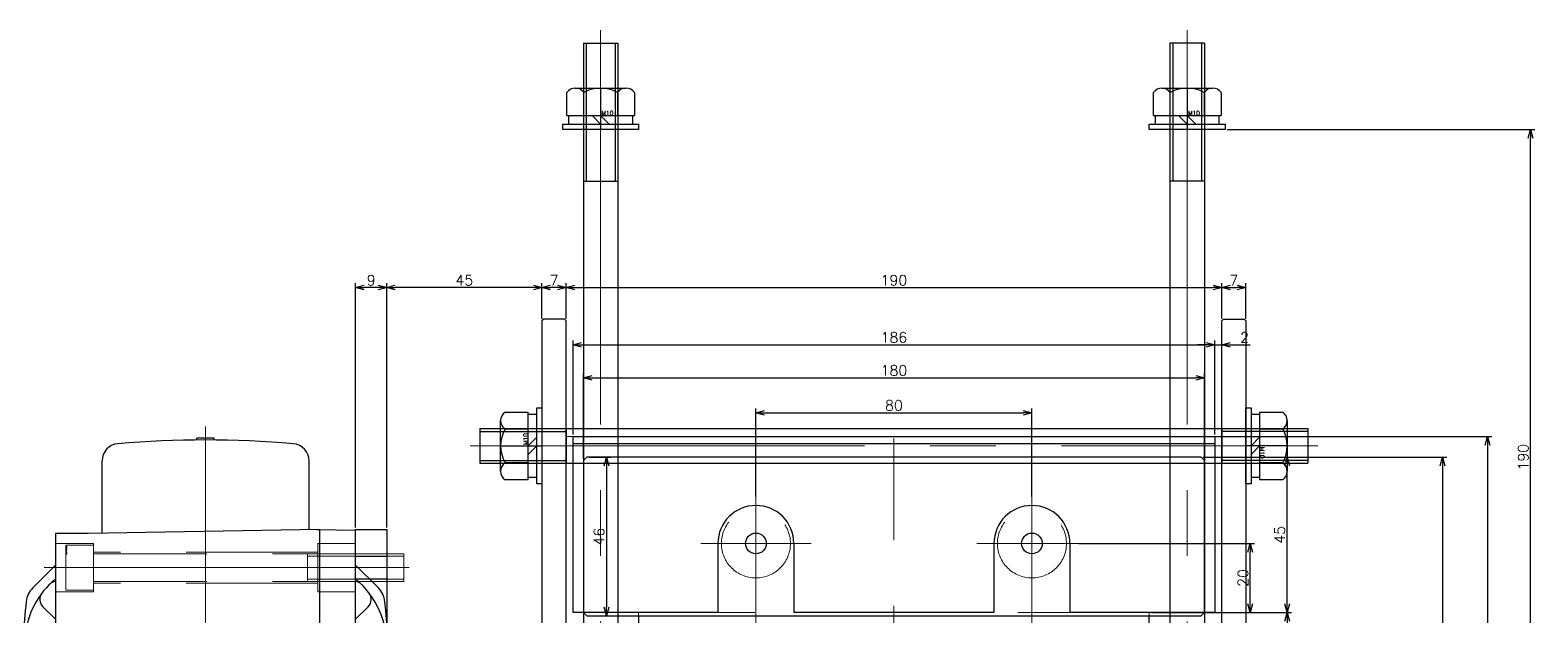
# Model space of a CAD drawing. Header units: millimetres. Extents: x -16130 to 36813, y -8099 to 27484.
# Drawn here: x 23289.6 to 23725.7, y 17036.5 to 17206.3 of the extents above; entities that cross this region are included whole.
import ezdxf

# ---------------------------------------------------------------- set-up
doc = ezdxf.new("R2010")
doc.units = ezdxf.units.MM
doc.header["$LTSCALE"] = 6
doc.header["$PDMODE"] = 99
doc.header["$PDSIZE"] = 1
doc.linetypes.add('CENTER2', pattern=[28.575, 19.05, -3.175, 3.175, -3.175])
doc.linetypes.add('HIDDEN', pattern=[9.525, 6.35, -3.175])
for name, color, linetype, lineweight in [('01_NORMAL', 7, 'Continuous', 25), ('04_HIDDEN', 2, 'HIDDEN', 13), ('05_CENTER', 4, 'CENTER2', 13), ('08_DIM', 3, 'Continuous', 13)]:
    doc.layers.add(name, color=color, linetype=linetype, lineweight=lineweight)
doc.layers.add('10_DRAFT', color=8, linetype='Continuous', lineweight=0, plot=False)
doc.styles.add('KSS_TXT', font='txt.shx', dxfattribs={"bigfont": 'extfont2.shx'})
doc.styles.add('KSS_TXT_L', font='txt.shx', dxfattribs={"height": 3, "bigfont": 'extfont2.shx'})
doc.dimstyles.new('KSS_DIM', dxfattribs={"dimtxt": 3, "dimasz": 2.5, "dimexe": 1.25, "dimexo": 0.625, "dimtad": 1, "dimdsep": 46, "dimtxsty": 'KSS_TXT', "dimblk": 'OPEN30', "dimcen": 0, "dimazin": 2, "dimtfac": 0.75, "dimtmove": 0, "dimatfit": 3, "dimldrblk": 'OPEN30', "dimfxl": 1, "dimtolj": 1, "dimarcsym": 0})

# ---------------------------------------------------------------- blocks, each defined once
blk = doc.blocks.new('A$C3AF81C96_1_1_1')
for p, q in [((-4, 49), (-4, 10)), ((144, 10), (144, 49)), ((-4, -10), (-4, -49)), ((144, -49), (144, -10))]:
    blk.add_line(p, q)
at = {"color": 0}
for p, q in [((-154, 10.5), (-152, 12.5)), ((-154, -10.5), (-154, 10.5)), ((-152, 12.5), (-27, 12.5)), ((-152, 12.5), (-152, -12.5)), ((27.5, 12.5), (27, 12)), ((27, 10), (27, 12)), ((27, 12), (33, 12)), ((27.5, 12.5), (32.5, 12.5)), ((33, 12), (32.5, 12.5)), ((33, 12), (33, 10)), ((107.5, 12.5), (107, 12)), ((107, 10), (107, 12)), ((107, 12), (113, 12)), ((107.5, 12.5), (112.5, 12.5)), ((113, 12), (112.5, 12.5)), ((113, 12), (113, 10)), ((207, 12.5), (207, -12.5)), ((-4, 5), (-4, -5)), ((144, 5), (144, -5)), ((-152, -12.5), (-154, -10.5)), ((-27, -12.5), (-152, -12.5)), ((27, -10), (27, -12)), ((27, -12), (33, -12)), ((27.5, -12.5), (27, -12)), ((27.5, -12.5), (32.5, -12.5)), ((33, -12), (32.5, -12.5)), ((33, -12), (33, -10)), ((107, -10), (107, -12)), ((107, -12), (113, -12)), ((107.5, -12.5), (107, -12)), ((107.5, -12.5), (112.5, -12.5)), ((113, -12), (112.5, -12.5)), ((113, -12), (113, -10))]:
    blk.add_line(p, q, dxfattribs=at)
for points in [[(159, 95), (-19, 95), (-20, 94), (-20, 50), (-19, 49), (159, 49), (160, 50), (160, 94)], [(-20, 10), (160, 10), (160, 5), (-20, 5)], [(-20, -10), (160, -10), (160, -5), (-20, -5)], [(159, -95), (-19, -95), (-20, -94), (-20, -50), (-19, -49), (159, -49), (160, -50), (160, -94)]]:
    blk.add_lwpolyline(points, close=True, dxfattribs=at)
at = {"color": 3}
for points in [[(-4, 45), (-2.5, 45), (-4, 46.5), (-4, 46.5)], [(-4, 45), (-2.5, 45), (-4, 43.5), (-4, 43.5)], [(144, 45), (142.5, 45), (144, 46.5), (144, 46.5)], [(144, 45), (142.5, 45), (144, 43.5), (144, 43.5)], [(-4, 14), (-5.5, 14), (-4, 15.5), (-4, 15.5)], [(144, 14), (145.5, 14), (144, 15.5), (144, 15.5)], [(-4, -14), (-5.5, -14), (-4, -15.5), (-4, -15.5)], [(144, -14), (145.5, -14), (144, -15.5), (144, -15.5)], [(-4, -45), (-2.5, -45), (-4, -43.5), (-4, -43.5)], [(144, -45), (142.5, -45), (144, -43.5), (144, -43.5)], [(-4, -45), (-2.5, -45), (-4, -46.5), (-4, -46.5)], [(144, -45), (142.5, -45), (144, -46.5), (144, -46.5)]]:
    blk.add_lwpolyline(points, close=True, dxfattribs=at)
at = {"color": 0}
for points in [[(-4, 14), (-26.7, 14), (-27, 13.7), (-27, -13.7), (-26.7, -14), (-4, -14)], [(144, 14), (166.7, 14), (167, 13.7), (167, -13.7), (166.7, -14), (144, -14)], [(167, 12.5), (207, 12.5), (209, 10.5), (209, -10.5), (207, -12.5), (167, -12.5)]]:
    blk.add_lwpolyline(points, dxfattribs=at)
for centre in [(30, 70), (110, 70), (30, -70), (110, -70)]:
    blk.add_circle(centre, 3, dxfattribs=at)
at = {"layer": '04_HIDDEN'}
for p, q in [((144, 50), (-4, 50)), ((-4, 50), (-4, 49)), ((144, 50), (144, 49)), ((-4, 45), (1, 45)), ((1, 45), (1, -45)), ((139, 45), (139, -45)), ((144, 45), (139, 45)), ((139, 42.7), (1, 42.7)), ((-4, 14), (1, 14)), ((144, 14), (139, 14)), ((-83, 8.5), (-83, 12.5)), ((-4, 10), (-4, 5)), ((27, 10), (27, -10)), ((33, 10), (33, -10)), ((107, 10), (107, -10)), ((113, 10), (113, -10)), ((144, 10), (144, 5)), ((-154, 8.5), (-83, 8.5)), ((-154, 5), (-134, 5)), ((-134, -5), (-134, 5)), ((-154, 4), (-129, 4)), ((-129, -4), (-129, 4)), ((-129, 4), (-126.69, 0)), ((-126.69, 0), (-129, -4)), ((-154, -4), (-129, -4)), ((-154, -5), (-134, -5)), ((-4, -10), (-4, -5)), ((144, -10), (144, -5)), ((-4, -14), (1, -14)), ((144, -14), (139, -14)), ((139, -42.7), (1, -42.7)), ((-4, -45), (1, -45)), ((144, -45), (139, -45)), ((-4, -50), (-4, -49)), ((144, -50), (-4, -50)), ((144, -50), (144, -49))]:
    blk.add_line(p, q, dxfattribs=at)
for points in [[(1, 15), (139, 15)], [(139, -15), (1, -15)]]:
    blk.add_lwpolyline(points, dxfattribs=at)
for points in [[(20, 5), (40, 5), (40, -5), (20, -5)], [(120, 5), (100, 5), (100, -5), (120, -5)]]:
    blk.add_lwpolyline(points, close=True, dxfattribs=at)
for centre in [(30, 70), (110, 70), (30, -70), (110, -70)]:
    blk.add_circle(centre, 10, dxfattribs=at)
at = {"layer": '05_CENTER'}
for p, q in [((70, -100.5), (70, 100.5)), ((30, 57), (30, 83)), ((110, 57), (110, 83)), ((17, 70), (43, 70)), ((123, 70), (97, 70)), ((30, -14.51), (30, 14.51)), ((110, -14.51), (110, 14.51)), ((-156.79, 0), (212.93, 0)), ((30, -57), (30, -83)), ((110, -57), (110, -83)), ((17, -70), (43, -70)), ((123, -70), (97, -70))]:
    blk.add_line(p, q, dxfattribs=at)
at = {"layer": '08_DIM'}
for points in [[(27, 10), (25.5, 10), (25.5, 10), (27, 11.5)], [(33, 10), (34.5, 10), (34.5, 10), (33, 11.5)], [(107, 10), (105.5, 10), (105.5, 10), (107, 11.5)], [(113, 10), (114.5, 10), (114.5, 10), (113, 11.5)], [(27, -10), (25.5, -10), (25.5, -10), (27, -11.5)], [(33, -10), (34.5, -10), (34.5, -10), (33, -11.5)], [(107, -10), (105.5, -10), (105.5, -10), (107, -11.5)], [(113, -10), (114.5, -10), (114.5, -10), (113, -11.5)]]:
    blk.add_lwpolyline(points, close=True, dxfattribs=at)
blk = doc.blocks.new('_Open30')
at = {"color": 0, "linetype": 'ByBlock', "lineweight": -2}
for p, q in [((-1, 0.27), (0, 0)), ((0, 0), (-1, -0.27)), ((0, 0), (-1, 0))]:
    blk.add_line(p, q, dxfattribs=at)
blk = doc.blocks.new('*D3601')
at = {"layer": '08_DIM', "color": 0, "lineweight": -2, "transparency": 16777216}
for p, q in [((23499.98, 17071.16), (23499.98, 17096.66)), ((23579.98, 17071.16), (23579.98, 17096.66)), ((23502.48, 17095.41), (23577.48, 17095.41))]:
    blk.add_line(p, q, dxfattribs=at)
at = {"layer": 'Defpoints', "color": 0, "transparency": 16777216}
for p in [(23579.98, 17095.41), (23499.98, 17070.53), (23579.98, 17070.53)]:
    blk.add_point(p, dxfattribs=at)
at = {"layer": '08_DIM', "color": 0, "lineweight": -2, "transparency": 16777216, "xscale": 2.5, "yscale": 2.5, "zscale": 2.5, "rotation": 180}
blk.add_blockref('_Open30', (23499.98, 17095.41), dxfattribs=at)
at = {"layer": '08_DIM', "color": 0, "lineweight": -2, "transparency": 16777216, "xscale": 2.5, "yscale": 2.5, "zscale": 2.5}
blk.add_blockref('_Open30', (23579.98, 17095.41), dxfattribs=at)
at = {"layer": '08_DIM', "color": 0, "transparency": 16777216, "insert": (23539.98, 17097.54), "char_height": 3, "attachment_point": 5, "style": 'KSS_TXT'}
blk.add_mtext('\\A1;80', dxfattribs=at)
blk = doc.blocks.new('*D3602')
at = {"layer": '08_DIM', "color": 0, "lineweight": -2, "transparency": 16777216}
for p, q in [((23449.98, 17082.16), (23449.98, 17106.79)), ((23452.48, 17105.54), (23627.48, 17105.54)), ((23629.98, 17082.16), (23629.98, 17106.79))]:
    blk.add_line(p, q, dxfattribs=at)
at = {"layer": 'Defpoints', "color": 0, "transparency": 16777216}
for p in [(23629.98, 17105.54), (23449.98, 17081.53), (23629.98, 17081.53)]:
    blk.add_point(p, dxfattribs=at)
at = {"layer": '08_DIM', "color": 0, "lineweight": -2, "transparency": 16777216, "xscale": 2.5, "yscale": 2.5, "zscale": 2.5, "rotation": 180}
blk.add_blockref('_Open30', (23449.98, 17105.54), dxfattribs=at)
at = {"layer": '08_DIM', "color": 0, "lineweight": -2, "transparency": 16777216, "xscale": 2.5, "yscale": 2.5, "zscale": 2.5}
blk.add_blockref('_Open30', (23629.98, 17105.54), dxfattribs=at)
at = {"layer": '08_DIM', "color": 0, "transparency": 16777216, "insert": (23539.98, 17107.67), "char_height": 3, "attachment_point": 5, "style": 'KSS_TXT'}
blk.add_mtext('\\A1;180', dxfattribs=at)
blk = doc.blocks.new('*D3604')
at = {"layer": '08_DIM', "color": 0, "lineweight": -2, "transparency": 16777216}
for p, q in [((23614.6, 17037.53), (23655.16, 17037.53)), ((23653.91, 17035.03), (23653.91, 16940.03)), ((23614.6, 16937.53), (23655.16, 16937.53))]:
    blk.add_line(p, q, dxfattribs=at)
at = {"layer": 'Defpoints', "color": 0, "transparency": 16777216}
for p in [(23613.98, 17037.53), (23613.98, 16937.53), (23653.91, 16937.53)]:
    blk.add_point(p, dxfattribs=at)
at = {"layer": '08_DIM', "color": 0, "lineweight": -2, "transparency": 16777216, "xscale": 2.5, "yscale": 2.5, "zscale": 2.5}
for p, rotation in [((23653.91, 17037.53), 90), ((23653.91, 16937.53), 270)]:
    blk.add_blockref('_Open30', p, dxfattribs=dict(at, rotation=rotation))
at = {"layer": '08_DIM', "color": 0, "transparency": 16777216, "insert": (23651.79, 16987.53), "char_height": 3, "attachment_point": 5, "rotation": 90, "style": 'KSS_TXT'}
blk.add_mtext('\\A1;100', dxfattribs=at)
blk = doc.blocks.new('*D3605')
at = {"layer": '08_DIM', "color": 0, "lineweight": -2, "transparency": 16777216}
for p, q in [((23593.6, 17057.53), (23644.51, 17057.53)), ((23643.26, 17040.03), (23643.26, 17055.03)), ((23614.6, 17037.53), (23644.51, 17037.53))]:
    blk.add_line(p, q, dxfattribs=at)
at = {"layer": 'Defpoints', "color": 0, "transparency": 16777216}
for p in [(23592.98, 17057.53), (23643.26, 17057.53), (23613.98, 17037.53)]:
    blk.add_point(p, dxfattribs=at)
at = {"layer": '08_DIM', "color": 0, "lineweight": -2, "transparency": 16777216, "xscale": 2.5, "yscale": 2.5, "zscale": 2.5}
for p, rotation in [((23643.26, 17057.53), 90), ((23643.26, 17037.53), 270)]:
    blk.add_blockref('_Open30', p, dxfattribs=dict(at, rotation=rotation))
at = {"layer": '08_DIM', "color": 0, "transparency": 16777216, "insert": (23641.14, 17047.53), "char_height": 3, "attachment_point": 5, "rotation": 90, "style": 'KSS_TXT'}
blk.add_mtext('\\A1;20', dxfattribs=at)
blk = doc.blocks.new('*D3606')
at = {"layer": '08_DIM', "color": 0, "lineweight": -2, "transparency": 16777216}
for p, q in [((23629.6, 17082.53), (23655.16, 17082.53)), ((23653.91, 17040.03), (23653.91, 17080.03)), ((23614.6, 17037.53), (23655.16, 17037.53))]:
    blk.add_line(p, q, dxfattribs=at)
at = {"layer": 'Defpoints', "color": 0, "transparency": 16777216}
for p in [(23628.98, 17082.53), (23653.91, 17082.53), (23613.98, 17037.53)]:
    blk.add_point(p, dxfattribs=at)
at = {"layer": '08_DIM', "color": 0, "lineweight": -2, "transparency": 16777216, "xscale": 2.5, "yscale": 2.5, "zscale": 2.5}
for p, rotation in [((23653.91, 17082.53), 90), ((23653.91, 17037.53), 270)]:
    blk.add_blockref('_Open30', p, dxfattribs=dict(at, rotation=rotation))
at = {"layer": '08_DIM', "color": 0, "transparency": 16777216, "insert": (23651.79, 17060.03), "char_height": 3, "attachment_point": 5, "rotation": 90, "style": 'KSS_TXT'}
blk.add_mtext('\\A1;45', dxfattribs=at)
blk = doc.blocks.new('*D3607')
at = {"layer": '08_DIM', "color": 0, "lineweight": -2, "transparency": 16777216}
for p, q in [((23629.6, 17082.53), (23700.24, 17082.53)), ((23698.99, 17080.03), (23698.99, 16895.03)), ((23629.6, 16892.53), (23700.24, 16892.53))]:
    blk.add_line(p, q, dxfattribs=at)
at = {"layer": 'Defpoints', "color": 0, "transparency": 16777216}
for p in [(23628.98, 17082.53), (23628.98, 16892.53), (23698.99, 16892.53)]:
    blk.add_point(p, dxfattribs=at)
at = {"layer": '08_DIM', "color": 0, "lineweight": -2, "transparency": 16777216, "xscale": 2.5, "yscale": 2.5, "zscale": 2.5}
for p, rotation in [((23698.99, 17082.53), 90), ((23698.99, 16892.53), 270)]:
    blk.add_blockref('_Open30', p, dxfattribs=dict(at, rotation=rotation))
at = {"layer": '08_DIM', "color": 0, "transparency": 16777216, "insert": (23696.87, 16987.53), "char_height": 3, "attachment_point": 5, "rotation": 90, "style": 'KSS_TXT'}
blk.add_mtext('\\A1;190', dxfattribs=at)
blk = doc.blocks.new('*D3622')
at = {"layer": '08_DIM', "color": 0, "lineweight": -2, "transparency": 16777216}
for p, q in [((23451.6, 17082.53), (23457.89, 17082.53)), ((23456.64, 17080.03), (23456.64, 17039.03)), ((23451.6, 17036.53), (23457.89, 17036.53))]:
    blk.add_line(p, q, dxfattribs=at)
at = {"layer": 'Defpoints', "color": 0, "transparency": 16777216}
for p in [(23450.98, 17082.53), (23450.98, 17036.53), (23456.64, 17036.53)]:
    blk.add_point(p, dxfattribs=at)
at = {"layer": '08_DIM', "color": 0, "lineweight": -2, "transparency": 16777216, "xscale": 2.5, "yscale": 2.5, "zscale": 2.5}
for p, rotation in [((23456.64, 17082.53), 90), ((23456.64, 17036.53), 270)]:
    blk.add_blockref('_Open30', p, dxfattribs=dict(at, rotation=rotation))
at = {"layer": '08_DIM', "color": 0, "transparency": 16777216, "insert": (23454.52, 17059.53), "char_height": 3, "attachment_point": 5, "rotation": 90, "style": 'KSS_TXT'}
blk.add_mtext('\\A1;46', dxfattribs=at)
blk = doc.blocks.new('GM-SHYF-RH 0.2kW、1／30、200V、60Hzc')
at = {"color": 0}
for p, q in [((18.5, 52.99), (8, 52.81)), ((8, 52.81), (8, -73.81)), ((18.5, 53.01), (18.5, 48.5)), ((18.5, 53), (85.5, 51.83)), ((18.5, -64.89), (18.5, 49.51)), ((85.5, 51.83), (95, 51.83)), ((95, -59.28), (95, 51.83)), ((4, 37.5), (4, -37.5)), ((4, 37.5), (8, 37.5)), ((95, 37.49), (99, 37.49)), ((99, 37.49), (99, -37.49)), ((4, 33.69), (1.41, 31.1)), ((99, 33.69), (101.59, 31.1)), ((0, -18), (0, 18)), ((1, 19), (4, 19)), ((102, 19), (99, 19)), ((103, -18), (103, 18)), ((-2, 6.5), (-2, -32.5)), ((105, -32.5), (105, 7.01)), ((1, -19), (4, -19)), ((102, -19), (99, -19)), ((4, -37.5), (8, -37.5)), ((95, -37.49), (99, -37.49)), ((8, -48.01), (4.35, -51.67)), ((95, -48.01), (98.65, -51.67)), ((8, -63.69), (1.41, -57.1)), ((95, -63.69), (101.59, -57.1)), ((95, -72.85), (95, -59.28)), ((18.5, -74.02), (18.5, -64.89)), ((18.5, -74.02), (18.5, -69.51)), ((19.25, -74), (8, -73.81)), ((18.5, -74.02), (85.5, -72.85)), ((21.5, -73.97), (21.5, -93.94)), ((81.5, -72.92), (81.5, -93.94)), ((85.5, -72.85), (95, -72.85)), ((49, -99.99), (49, -100.5)), ((54, -99.99), (54, -100.5)), ((49, -100.5), (54, -100.5))]:
    blk.add_line(p, q, dxfattribs=at)
for centre, radius, start, end in [((6.08, 26.43), 6.6, 135, 174.2563), ((96.92, 26.43), 6.6, 5.7437, 45), ((398.1, -13), 400.6, 174.2563, 180), ((24, 14.5), 25, 143.1301, 174.2698), ((6.47, 27.79), 3, 145.3407, 214.6593), ((96.53, 27.79), 3, 325.3407, 34.6593), ((79, 14.5), 25, 5.7302, 36.8699), ((-295.1, -13), 400.6, 0, 5.7437), ((1, 18), 1, 90, 180), ((102, 18), 1, 0, 90), ((399, 7), 400, 178.568, 179.9285), ((-296, 7), 400, 0.053, 1.432), ((-1.5, 6.5), 0.5, 90, 180), ((-1.5, 7.5), 0.5, 270, 0), ((104.5, 7.5), 0.5, 180, 270), ((104.5, 6.5), 0.5, 0, 90), ((51.5, -13), 53.5, 164.2841, 215.6016), ((51.5, -13), 53.5, 324.3984, 15.7159), ((398.1, -13), 400.6, 179.0703, 180), ((398.1, 0), 400.6, 180.9297, 182.8629), ((-295.1, 0), 400.6, 357.1371, 359.0703), ((398.1, -13), 400.6, 180, 185.7437), ((1, -18), 1, 180, 270), ((102, -18), 1, 270, 0), ((-1.5, -32.5), 0.5, 180, 270), ((-1.5, -33.5), 0.5, 0, 90), ((399, -33), 400, 180.0715, 180.8595), ((-295.1, -13), 400.6, 354.2563, 357.1371), ((-296, -33), 400, 358.568, 359.9285), ((104.5, -33.5), 0.5, 90, 180), ((104.5, -32.5), 0.5, 270, 0), ((24, -40.5), 25, 176.5614, 230.2082), ((79, -40.5), 25, 309.7918, 354.2698), ((6.47, -53.79), 3, 135, 217.1625), ((96.53, -53.79), 3, 322.8375, 45), ((6.08, -52.43), 6.6, 185.7437, 225), ((96.92, -52.43), 6.6, 315, 354.2563), ((8.41, -56.02), 3, 224.8696, 262.1781), ((94.59, -56.02), 3, 277.8219, 315.1304), ((26.5, -93.94), 5, 180, 265.1386), ((76.5, -93.94), 5, 274.8614, 0), ((51.5, 200), 300, 265.1386, 274.8614)]:
    blk.add_arc(centre, radius, start, end, dxfattribs=at)
at = {"layer": '04_HIDDEN', "color": 0}
for p, q in [((8, 49), (19, 49)), ((19, 35), (19, 49)), ((84, 35), (84, 49)), ((95, 49), (84, 49)), ((19, 46.5), (84, 46.5)), ((8, 35), (19, 35)), ((19, 37.5), (84, 37.5)), ((95, 35), (84, 35)), ((0, 15.8), (103, 15.8)), ((20.65, 13.1), (22, 13.1)), ((20.65, -13.1), (20.65, 13.1)), ((22, -13.1), (22, 13.1)), ((82.35, 13.1), (81, 13.1)), ((81, -13.1), (81, 13.1)), ((82.35, -13.1), (82.35, 13.1)), ((0, 12.5), (20.65, 12.5)), ((22, 12.5), (38, 12.5)), ((38, -13), (38, 13)), ((38, 13), (65, 13)), ((65, -13), (65, 13)), ((65, 12.5), (81, 12.5)), ((82.35, 12.5), (103, 12.5)), ((0, -12.5), (20.65, -12.5)), ((22, -12.5), (38, -12.5)), ((38, -13), (65, -13)), ((65, -12.5), (81, -12.5)), ((82.35, -12.5), (103, -12.5)), ((20.65, -13.1), (22, -13.1)), ((82.35, -13.1), (81, -13.1)), ((8, -56), (19, -56)), ((19, -70), (19, -56)), ((95, -56), (84, -56)), ((84, -70), (84, -56)), ((19, -58.5), (84, -58.5)), ((19, -67.5), (84, -67.5)), ((8, -70), (19, -70)), ((95, -70), (84, -70))]:
    blk.add_line(p, q, dxfattribs=at)
at = {"layer": '05_CENTER', "color": 0}
for p, q in [((51.5, -103.88), (51.5, 55.94)), ((4.75, 42), (98.25, 42)), ((-7.65, 0), (110.65, 0)), ((4.75, -63), (98.25, -63))]:
    blk.add_line(p, q, dxfattribs=at)
blk = doc.blocks.new('A$C39D95BAC')
at = {"color": 0, "linetype": 'CENTER2'}
blk.add_line((0, -91.5), (0, 9.5), dxfattribs=at)
at = {"color": 0}
for p, q in [((6.5, 8), (-6.5, 8)), ((-6.5, 8), (-6.5, 0)), ((6.5, 0), (6.5, 8)), ((6.5, 0), (-6.5, 0))]:
    blk.add_line(p, q, dxfattribs=at)
at = {"color": 0, "linetype": 'HIDDEN'}
for p, q in [((-4, -90), (-4, 0)), ((4, -90), (4, 0)), ((-4, -62), (4, -62)), ((-3.32, -90), (-3.32, -62)), ((3.32, -90), (3.32, -62)), ((-4, -90), (4, -90))]:
    blk.add_line(p, q, dxfattribs=at)
at = {"layer": '10_DRAFT', "style": 'KSS_TXT_L'}
blk.add_text('CS-M8x90L', height=0.3, dxfattribs=at).set_placement((3.86, 7.66))
blk = doc.blocks.new('A$C04E828C6_1_1_1')
at = {"color": 0}
for p, q in [((-63, 28), (123, 28)), ((-21, -1), (-21, -21)), ((1, -1), (1, -21)), ((59, -1), (59, -21)), ((81, -1), (81, -21))]:
    blk.add_line(p, q, dxfattribs=at)
for points in [[(-21, -21), (-63, -21), (-63, 30), (123, 30), (123, -21), (81, -21)], [(59, -21), (1, -21)]]:
    blk.add_lwpolyline(points, dxfattribs=at)
for centre in [(-10, -1), (70, -1)]:
    blk.add_arc(centre, 11, 0, 180, dxfattribs=at)
at = {"layer": '05_CENTER'}
for p, q in [((-10, -25), (-10, 15)), ((70, -25), (70, 15)), ((-26, -1), (6, -1)), ((54, -1), (86, -1))]:
    blk.add_line(p, q, dxfattribs=at)
blk = doc.blocks.new('A$C092D7ACD_1_1_1')
at = {"color": 0}
blk.add_lwpolyline([(6.5, 135), (0.5, 135), (0, 134.5), (0, -134.5), (0.5, -135), (6.5, -135), (7, -134.5), (7, 134.5)], close=True, dxfattribs=at)
at = {"layer": '04_HIDDEN'}
for p, q in [((9, 101), (7, 101)), ((9, 36.82), (0, 36.82)), ((9, 35.82), (0, 35.82)), ((9, 27.82), (0, 27.82)), ((9, 26.82), (0, 26.82)), ((9, -26.82), (0, -26.82)), ((9, -27.82), (0, -27.82)), ((9, -35.82), (0, -35.82)), ((9, -36.82), (0, -36.82)), ((9, -51.25), (0, -51.25)), ((9, -52), (0, -52)), ((9, -58.5), (0, -58.5)), ((9, -59.25), (0, -59.25)), ((7, -100.75), (0, -100.75)), ((7, -101.5), (0, -101.5)), ((7, -101), (9, -101)), ((7, -108), (0, -108)), ((7, -108.75), (0, -108.75))]:
    blk.add_line(p, q, dxfattribs=at)
at = {"layer": '04_HIDDEN', "color": 9}
for p, q in [((0, 35.25), (9, 35.25)), ((0, -35.25), (9, -35.25)), ((9, -60), (0, -60)), ((9, -100), (0, -100))]:
    blk.add_line(p, q, dxfattribs=at)
at = {"layer": '04_HIDDEN'}
blk.add_lwpolyline([(9, 101), (9, -101)], dxfattribs=at)
at = {"layer": '05_CENTER'}
for p, q in [((11.2, 98.28), (-4.07, 98.28)), ((12.39, 31.82), (-3.39, 31.82)), ((12.39, -31.82), (-3.39, -31.82)), ((11.71, -55.25), (-2.71, -55.25)), ((12.39, -80), (-3.39, -80)), ((11.2, -103.92), (-4.07, -103.92)), ((9.71, -104.75), (-2.71, -104.75))]:
    blk.add_line(p, q, dxfattribs=at)
at = {"layer": '10_DRAFT'}
blk.add_line((9, 0), (0, 0), dxfattribs=at)
blk = doc.blocks.new('A$C6536165B_1_1_1')
at = {"color": 0}
blk.add_lwpolyline([(4.5, 135), (-1.5, 135), (-2, 134.5), (-2, -134.5), (-1.5, -135), (4.5, -135), (5, -134.5), (5, 134.5)], close=True, dxfattribs=at)
at = {"layer": '04_HIDDEN'}
for p, q in [((7, 101), (5, 101)), ((7, 24), (-2, 24)), ((7, 23.25), (-2, 23.25)), ((7, 16.75), (-2, 16.75)), ((7, 16), (-2, 16)), ((7, -36), (-2, -36)), ((7, -36.75), (-2, -36.75)), ((7, -43.25), (-2, -43.25)), ((7, -44), (-2, -44)), ((7, -51.25), (-2, -51.25)), ((7, -52), (-2, -52)), ((7, -58.5), (-2, -58.5)), ((7, -59.25), (-2, -59.25)), ((5, -100.75), (-2, -100.75)), ((5, -101.5), (-2, -101.5)), ((5, -101), (7, -101)), ((5, -108), (-2, -108)), ((5, -108.75), (-2, -108.75))]:
    blk.add_line(p, q, dxfattribs=at)
at = {"layer": '04_HIDDEN', "color": 252}
for p, q in [((7, 36.82), (-2, 36.82)), ((7, 35.82), (-2, 35.82)), ((7, 27.82), (-2, 27.82)), ((7, 26.82), (-2, 26.82)), ((7, 0), (-2, 0)), ((7, -20), (-2, -20)), ((7, -26.82), (-2, -26.82)), ((7, -27.82), (-2, -27.82)), ((7, -35.82), (-2, -35.82)), ((7, -36.82), (-2, -36.82))]:
    blk.add_line(p, q, dxfattribs=at)
at = {"layer": '04_HIDDEN', "color": 9}
for p, q in [((-2, 35.25), (7, 35.25)), ((-2, -35.25), (7, -35.25)), ((7, -60), (-2, -60)), ((7, -100), (-2, -100))]:
    blk.add_line(p, q, dxfattribs=at)
at = {"layer": '04_HIDDEN'}
blk.add_lwpolyline([(7, 101), (7, -101)], dxfattribs=at)
at = {"layer": '05_CENTER'}
for p, q in [((9.2, 98.28), (-6.07, 98.28)), ((9.71, 20), (-4.71, 20)), ((9.71, -40), (-4.71, -40)), ((9.71, -55.25), (-4.71, -55.25)), ((10.39, -80), (-5.39, -80)), ((9.2, -103.92), (-6.07, -103.92)), ((7.71, -104.75), (-4.71, -104.75))]:
    blk.add_line(p, q, dxfattribs=at)
at = {"layer": '05_CENTER', "color": 252}
for p, q in [((10.39, 31.82), (-5.39, 31.82)), ((10.39, -31.82), (-5.39, -31.82))]:
    blk.add_line(p, q, dxfattribs=at)
at = {"layer": '10_DRAFT'}
blk.add_line((7, -10), (-2, -10), dxfattribs=at)
blk = doc.blocks.new('A$C68084CB7_1_1_1')
at = {"color": 0}
for p, q in [((-5, 215), (-5, 50.99)), ((5, 215), (-5, 215)), ((-4.19, 215), (-4.19, 175)), ((4.19, 215), (4.19, 175)), ((5, 215), (5, 70.71)), ((5, 175), (-5, 175))]:
    blk.add_line(p, q, dxfattribs=at)
at = {"layer": '04_HIDDEN'}
for p, q in [((5, 70.71), (5, 5)), ((-5, 50.99), (-5, 5)), ((5, 5), (-5, 5))]:
    blk.add_line(p, q, dxfattribs=at)
at = {"layer": '05_CENTER'}
for p, q in [((0, 218.8), (0, -8.49)), ((0, 196.64), (0, 173.31))]:
    blk.add_line(p, q, dxfattribs=at)
blk = doc.blocks.new('M10Nza_1_1_1_1_1')
at = {"color": 0}
for p, q in [((-9.8, 4), (-9.8, 10.69)), ((-7.35, 12), (7.35, 12)), ((-4.9, 4), (-4.9, 10.69)), ((4.9, 10.69), (4.9, 4)), ((9.8, 10.69), (9.8, 4)), ((-9.8, 4), (9.8, 4)), ((-9.2, 1.5), (-9.2, 4)), ((0, 1.5), (-2.5, 4)), ((0, 4), (2.5, 1.5)), ((9.2, 4), (9.2, 1.5))]:
    blk.add_line(p, q, dxfattribs=at)
at = {"color": 0, "linetype": 'CENTER2'}
blk.add_line((0, 12), (0, 0), dxfattribs=at)
at = {"color": 0}
blk.add_lwpolyline([(-11, 1.5), (11, 1.5), (11, 0), (-11, 0)], close=True, dxfattribs=at)
for centre, radius, start, end in [((-7.35, 9.06), 2.94, 33.626, 146.374), ((0, 2.2), 9.8, 60, 120), ((7.35, 9.06), 2.94, 33.626, 146.374)]:
    blk.add_arc(centre, radius, start, end, dxfattribs=at)
at = {"layer": '10_DRAFT', "style": 'KSS_TXT'}
blk.add_text('M10', height=1.25, dxfattribs=at).set_placement((0.26, 4.12))
blk = doc.blocks.new('A$C680612B7_1_1_1')
at = {"color": 0}
for p, q in [((-120, 5), (120, 5)), ((-120, 5), (-120, -5)), ((-95, 5), (-95, -5)), ((95, 5), (95, -5)), ((120, 5), (120, -5)), ((-120, 4.19), (-95, 4.19)), ((120, 4.19), (95, 4.19)), ((-120, -4.19), (-95, -4.19)), ((120, -4.19), (95, -4.19)), ((-120, -5), (120, -5))]:
    blk.add_line(p, q, dxfattribs=at)
at = {"layer": '05_CENTER'}
blk.add_line((-122.85, 0), (122.85, 0), dxfattribs=at)
blk = doc.blocks.new('A$C68084E22_1_1_1')
at = {"color": 3}
for points in [[(-90, 5), (-91.5, 5), (-90, 6.5), (-90, 6.5)], [(-80, 5), (-78.5, 5), (-80, 6.5), (-80, 6.5)], [(80, 5), (78.5, 5), (80, 6.5), (80, 6.5)], [(90, 5), (91.5, 5), (90, 6.5), (90, 6.5)]]:
    blk.add_lwpolyline(points, close=True, dxfattribs=at)
at = {"layer": '01_NORMAL'}
for p, q in [((-90, 70.71), (-90, 5)), ((90, 70.71), (90, 5)), ((-80, 50.99), (-80, 5)), ((80, 50.99), (80, 5))]:
    blk.add_line(p, q, dxfattribs=at)
at = {"layer": '10_DRAFT'}
blk.add_line((0, -3.36), (0, 3.36), dxfattribs=at)
at = {"xscale": -1}
blk.add_blockref('A$C68084CB7_1_1_1', (-85, 0), dxfattribs=at)
for name, p in [('A$C68084CB7_1_1_1', (85, 0)), ('M10Nza_1_1_1_1_1', (-85, 190)), ('M10Nza_1_1_1_1_1', (85, 190))]:
    blk.add_blockref(name, p)
for p, rotation in [((-102, 0), 89.99999999999999), ((102, 0), 270)]:
    blk.add_blockref('M10Nza_1_1_1_1_1', p, dxfattribs=dict(rotation=rotation))
at = {"layer": '01_NORMAL'}
blk.add_blockref('A$C680612B7_1_1_1', (0, 0), dxfattribs=at)
blk = doc.blocks.new('A$C680831B6_1_1_1')
blk.add_blockref('A$C680612B7_1_1_1', (0, 0))
at = {"layer": '01_NORMAL'}
for p, rotation in [((-102, 0), 89.99999999999999), ((102, 0), 270)]:
    blk.add_blockref('M10Nza_1_1_1_1_1', p, dxfattribs=dict(at, rotation=rotation))
blk = doc.blocks.new('*D3779')
at = {"layer": '08_DIM', "color": 0, "lineweight": -2, "transparency": 16777216}
for p, q in [((23633.6, 17088.53), (23713.26, 17088.53)), ((23712.01, 17086.03), (23712.01, 16889.03)), ((23633.6, 16886.53), (23713.26, 16886.53))]:
    blk.add_line(p, q, dxfattribs=at)
at = {"layer": 'Defpoints', "color": 0, "transparency": 16777216}
for p in [(23632.98, 17088.53), (23632.98, 16886.53), (23712.01, 16886.53)]:
    blk.add_point(p, dxfattribs=at)
at = {"layer": '08_DIM', "color": 0, "lineweight": -2, "transparency": 16777216, "xscale": 2.5, "yscale": 2.5, "zscale": 2.5}
for p, rotation in [((23712.01, 17088.53), 90), ((23712.01, 16886.53), 270)]:
    blk.add_blockref('_Open30', p, dxfattribs=dict(at, rotation=rotation))
at = {"layer": '08_DIM', "color": 0, "transparency": 16777216, "insert": (23709.89, 16987.53), "char_height": 3, "attachment_point": 5, "rotation": 90, "style": 'KSS_TXT'}
blk.add_mtext('\\A1;202', dxfattribs=at)
blk = doc.blocks.new('*D3780')
at = {"layer": '08_DIM', "color": 0, "lineweight": -2, "transparency": 16777216}
for p, q in [((23446.98, 17089.16), (23446.98, 17116.37)), ((23449.48, 17115.12), (23630.48, 17115.12)), ((23632.98, 17089.16), (23632.98, 17116.37))]:
    blk.add_line(p, q, dxfattribs=at)
at = {"layer": 'Defpoints', "color": 0, "transparency": 16777216}
for p in [(23632.98, 17115.12), (23446.98, 17088.53), (23632.98, 17088.53)]:
    blk.add_point(p, dxfattribs=at)
at = {"layer": '08_DIM', "color": 0, "lineweight": -2, "transparency": 16777216, "xscale": 2.5, "yscale": 2.5, "zscale": 2.5, "rotation": 180}
blk.add_blockref('_Open30', (23446.98, 17115.12), dxfattribs=at)
at = {"layer": '08_DIM', "color": 0, "lineweight": -2, "transparency": 16777216, "xscale": 2.5, "yscale": 2.5, "zscale": 2.5}
blk.add_blockref('_Open30', (23632.98, 17115.12), dxfattribs=at)
at = {"layer": '08_DIM', "color": 0, "transparency": 16777216, "insert": (23539.98, 17117.24), "char_height": 3, "attachment_point": 5, "style": 'KSS_TXT'}
blk.add_mtext('\\A1;186', dxfattribs=at)
blk = doc.blocks.new('*D3781')
at = {"layer": '08_DIM', "color": 0, "lineweight": -2, "transparency": 16777216}
for p, q in [((23630.48, 17115.12), (23627.98, 17115.12)), ((23632.98, 17089.16), (23632.98, 17116.37)), ((23632.98, 17115.12), (23634.98, 17115.12)), ((23634.98, 17103.39), (23634.98, 17116.37)), ((23637.48, 17115.12), (23643.23, 17115.12))]:
    blk.add_line(p, q, dxfattribs=at)
at = {"layer": 'Defpoints', "color": 0, "transparency": 16777216}
for p in [(23634.98, 17115.12), (23634.98, 17102.76), (23632.98, 17088.53)]:
    blk.add_point(p, dxfattribs=at)
at = {"layer": '08_DIM', "color": 0, "lineweight": -2, "transparency": 16777216, "xscale": 2.5, "yscale": 2.5, "zscale": 2.5}
blk.add_blockref('_Open30', (23632.98, 17115.12), dxfattribs=at)
at = {"layer": '08_DIM', "color": 0, "lineweight": -2, "transparency": 16777216, "xscale": 2.5, "yscale": 2.5, "zscale": 2.5, "rotation": 180}
blk.add_blockref('_Open30', (23634.98, 17115.12), dxfattribs=at)
at = {"layer": '08_DIM', "color": 0, "transparency": 16777216, "insert": (23641.6, 17117.24), "char_height": 3, "attachment_point": 5, "style": 'KSS_TXT'}
blk.add_mtext('\\A1;2', dxfattribs=at)
blk = doc.blocks.new('*D3782')
at = {"layer": '08_DIM', "color": 0, "lineweight": -2, "transparency": 16777216}
for p, q in [((23444.98, 17122.66), (23444.98, 17132.94)), ((23447.48, 17131.69), (23632.48, 17131.69)), ((23634.98, 17122.66), (23634.98, 17132.94))]:
    blk.add_line(p, q, dxfattribs=at)
at = {"layer": 'Defpoints', "color": 0, "transparency": 16777216}
for p in [(23634.98, 17131.69), (23444.98, 17122.03), (23634.98, 17122.03)]:
    blk.add_point(p, dxfattribs=at)
at = {"layer": '08_DIM', "color": 0, "lineweight": -2, "transparency": 16777216, "xscale": 2.5, "yscale": 2.5, "zscale": 2.5, "rotation": 180}
blk.add_blockref('_Open30', (23444.98, 17131.69), dxfattribs=at)
at = {"layer": '08_DIM', "color": 0, "lineweight": -2, "transparency": 16777216, "xscale": 2.5, "yscale": 2.5, "zscale": 2.5}
blk.add_blockref('_Open30', (23634.98, 17131.69), dxfattribs=at)
at = {"layer": '08_DIM', "color": 0, "transparency": 16777216, "insert": (23539.98, 17133.82), "char_height": 3, "attachment_point": 5, "style": 'KSS_TXT'}
blk.add_mtext('\\A1;190', dxfattribs=at)
blk = doc.blocks.new('*D3783')
at = {"layer": '08_DIM', "color": 0, "lineweight": -2, "transparency": 16777216}
for p, q in [((23634.98, 17122.66), (23634.98, 17132.94)), ((23637.48, 17131.69), (23639.48, 17131.69)), ((23641.98, 17122.66), (23641.98, 17132.94))]:
    blk.add_line(p, q, dxfattribs=at)
at = {"layer": 'Defpoints', "color": 0, "transparency": 16777216}
for p in [(23641.98, 17131.69), (23634.98, 17122.03), (23641.98, 17122.03)]:
    blk.add_point(p, dxfattribs=at)
at = {"layer": '08_DIM', "color": 0, "lineweight": -2, "transparency": 16777216, "xscale": 2.5, "yscale": 2.5, "zscale": 2.5, "rotation": 180}
blk.add_blockref('_Open30', (23634.98, 17131.69), dxfattribs=at)
at = {"layer": '08_DIM', "color": 0, "lineweight": -2, "transparency": 16777216, "xscale": 2.5, "yscale": 2.5, "zscale": 2.5}
blk.add_blockref('_Open30', (23641.98, 17131.69), dxfattribs=at)
at = {"layer": '08_DIM', "color": 0, "transparency": 16777216, "insert": (23638.48, 17133.82), "char_height": 3, "attachment_point": 5, "style": 'KSS_TXT'}
blk.add_mtext('\\A1;7', dxfattribs=at)
blk = doc.blocks.new('*D3784')
at = {"layer": '08_DIM', "color": 0, "lineweight": -2, "transparency": 16777216}
for p, q in [((23437.98, 17122.66), (23437.98, 17132.94)), ((23442.48, 17131.69), (23440.48, 17131.69)), ((23444.98, 17122.66), (23444.98, 17132.94))]:
    blk.add_line(p, q, dxfattribs=at)
at = {"layer": 'Defpoints', "color": 0, "transparency": 16777216}
for p in [(23437.98, 17131.69), (23437.98, 17122.03), (23444.98, 17122.03)]:
    blk.add_point(p, dxfattribs=at)
at = {"layer": '08_DIM', "color": 0, "lineweight": -2, "transparency": 16777216, "xscale": 2.5, "yscale": 2.5, "zscale": 2.5, "rotation": 180}
blk.add_blockref('_Open30', (23437.98, 17131.69), dxfattribs=at)
at = {"layer": '08_DIM', "color": 0, "lineweight": -2, "transparency": 16777216, "xscale": 2.5, "yscale": 2.5, "zscale": 2.5}
blk.add_blockref('_Open30', (23444.98, 17131.69), dxfattribs=at)
at = {"layer": '08_DIM', "color": 0, "transparency": 16777216, "insert": (23441.48, 17133.82), "char_height": 3, "attachment_point": 5, "style": 'KSS_TXT'}
blk.add_mtext('\\A1;7', dxfattribs=at)
blk = doc.blocks.new('*D3785')
at = {"layer": '08_DIM', "color": 0, "lineweight": -2, "transparency": 16777216}
for p, q in [((23392.98, 17062.16), (23392.98, 17132.94)), ((23435.48, 17131.69), (23395.48, 17131.69)), ((23437.98, 17122.66), (23437.98, 17132.94))]:
    blk.add_line(p, q, dxfattribs=at)
at = {"layer": 'Defpoints', "color": 0, "transparency": 16777216}
for p in [(23392.98, 17131.69), (23437.98, 17122.03), (23392.98, 17061.53)]:
    blk.add_point(p, dxfattribs=at)
at = {"layer": '08_DIM', "color": 0, "lineweight": -2, "transparency": 16777216, "xscale": 2.5, "yscale": 2.5, "zscale": 2.5, "rotation": 180}
blk.add_blockref('_Open30', (23392.98, 17131.69), dxfattribs=at)
at = {"layer": '08_DIM', "color": 0, "lineweight": -2, "transparency": 16777216, "xscale": 2.5, "yscale": 2.5, "zscale": 2.5}
blk.add_blockref('_Open30', (23437.98, 17131.69), dxfattribs=at)
at = {"layer": '08_DIM', "color": 0, "transparency": 16777216, "insert": (23415.48, 17133.82), "char_height": 3, "attachment_point": 5, "style": 'KSS_TXT'}
blk.add_mtext('\\A1;45', dxfattribs=at)
blk = doc.blocks.new('*D3786')
at = {"layer": '08_DIM', "color": 0, "lineweight": -2, "transparency": 16777216}
for p, q in [((23383.98, 17062.16), (23383.98, 17132.94)), ((23390.48, 17131.69), (23386.48, 17131.69)), ((23392.98, 17062.16), (23392.98, 17132.94))]:
    blk.add_line(p, q, dxfattribs=at)
at = {"layer": 'Defpoints', "color": 0, "transparency": 16777216}
for p in [(23383.98, 17131.69), (23383.98, 17061.53), (23392.98, 17061.53)]:
    blk.add_point(p, dxfattribs=at)
at = {"layer": '08_DIM', "color": 0, "lineweight": -2, "transparency": 16777216, "xscale": 2.5, "yscale": 2.5, "zscale": 2.5, "rotation": 180}
blk.add_blockref('_Open30', (23383.98, 17131.69), dxfattribs=at)
at = {"layer": '08_DIM', "color": 0, "lineweight": -2, "transparency": 16777216, "xscale": 2.5, "yscale": 2.5, "zscale": 2.5}
blk.add_blockref('_Open30', (23392.98, 17131.69), dxfattribs=at)
at = {"layer": '08_DIM', "color": 0, "transparency": 16777216, "insert": (23388.48, 17133.82), "char_height": 3, "attachment_point": 5, "style": 'KSS_TXT'}
blk.add_mtext('\\A1;9', dxfattribs=at)
blk = doc.blocks.new('A$C684CBCB5')
at = {"color": 0}
blk.add_line((0, -53), (9, -53), dxfattribs=at)
for points in [[(0, -58.65), (0, 74), (9, 74), (9, -58.65)], [(9, -101.35), (9, -104.85), (0, -104.85), (0, -101.35)]]:
    blk.add_lwpolyline(points, dxfattribs=at)
at = {"layer": '04_HIDDEN'}
for p, q in [((9, 67), (0, 67)), ((9, 66.25), (0, 66.25)), ((9, 59.75), (0, 59.75)), ((9, 59), (0, 59)), ((9, -38), (0, -38)), ((9, -38.75), (0, -38.75)), ((9, -45.25), (0, -45.25)), ((9, -46), (0, -46))]:
    blk.add_line(p, q, dxfattribs=at)
at = {"layer": '04_HIDDEN', "color": 9}
for p, q in [((9, 37.75), (0, 37.75)), ((9, -37.75), (0, -37.75))]:
    blk.add_line(p, q, dxfattribs=at)
at = {"layer": '04_HIDDEN', "color": 252}
for p, q in [((9, -71.85), (0, -71.85)), ((9, -97.85), (0, -97.85))]:
    blk.add_line(p, q, dxfattribs=at)
at = {"layer": '04_HIDDEN'}
for points in [[(0, -101.35), (0, -58.65)], [(9, -58.65), (9, -101.35)]]:
    blk.add_lwpolyline(points, dxfattribs=at)
at = {"layer": '05_CENTER'}
for p, q in [((11.71, 63), (-2.71, 63)), ((11.71, -42), (-2.71, -42))]:
    blk.add_line(p, q, dxfattribs=at)
at = {"layer": '10_DRAFT'}
for p, q in [((9, 0), (0, 0)), ((9, -84.85), (0, -84.85))]:
    blk.add_line(p, q, dxfattribs=at)
blk = doc.blocks.new('*D3872')
at = {"layer": '08_DIM', "color": 0, "lineweight": -2, "transparency": 16777216}
for p, q in [((23636.6, 17177.53), (23725.75, 17177.53)), ((23724.5, 16990.03), (23724.5, 17175.03)), ((23683.53, 16987.53), (23725.75, 16987.53))]:
    blk.add_line(p, q, dxfattribs=at)
at = {"layer": 'Defpoints', "color": 0, "transparency": 16777216}
for p in [(23635.98, 17177.53), (23724.5, 17177.53), (23682.91, 16987.53)]:
    blk.add_point(p, dxfattribs=at)
at = {"layer": '08_DIM', "color": 0, "lineweight": -2, "transparency": 16777216, "xscale": 2.5, "yscale": 2.5, "zscale": 2.5}
for p, rotation in [((23724.5, 17177.53), 90), ((23724.5, 16987.53), 270)]:
    blk.add_blockref('_Open30', p, dxfattribs=dict(at, rotation=rotation))
at = {"layer": '08_DIM', "color": 0, "transparency": 16777216, "insert": (23722.37, 17082.53), "char_height": 3, "attachment_point": 5, "rotation": 90, "style": 'KSS_TXT'}
blk.add_mtext('\\A1;190', dxfattribs=at)

msp = doc.modelspace()

# ---------------------------------------------------------------- block references
for name, p in [('A$C68084E22_1_1_1', (23539.97913, 16987.53195)), ('A$C092D7ACD_1_1_1', (23437.97913, 16987.53349)), ('A$C680831B6_1_1_1', (23539.97913, 17085.81064)), ('A$C3AF81C96_1_1_1', (23469.97913, 16987.53246))]:
    msp.add_blockref(name, p)
at = {"xscale": -1}
msp.add_blockref('A$C6536165B_1_1_1', (23639.97913, 16987.53245), dxfattribs=at)
at = {"color": 4, "rotation": 180}
msp.add_blockref('GM-SHYF-RH 0.2kW、1／30、200V、60Hzc', (23391.97913, 16987.53246), dxfattribs=at)
at = {"color": 6}
msp.add_blockref('A$C04E828C6_1_1_1', (23509.97913, 17058.53174), dxfattribs=at)
at = {"layer": '01_NORMAL'}
msp.add_blockref('A$C684CBCB5', (23383.97913, 16987.53246), dxfattribs=at)
at = {"layer": '04_HIDDEN', "rotation": 90}
msp.add_blockref('A$C39D95BAC', (23307.97913, 17050.53246), dxfattribs=at)

# ---------------------------------------------------------------- dimensions: what is measured, and where the dimension line sits
at = {"layer": '08_DIM'}
for base, p1, p2, picture, middle in [((23724.49771, 17177.53246), (23682.9092, 16987.53246), (23635.97913, 17177.53246), '*D3872', (23722.37271, 17082.53246)), ((23712.0144, 16886.53317), (23632.97913, 17088.53174), (23632.97913, 16886.53317), '*D3779', (23709.8894, 16987.53246)), ((23456.64177, 17036.53246), (23450.97913, 17082.53246), (23450.97913, 17036.53246), '*D3622', (23454.51677, 17059.53246)), ((23653.91337, 17082.53246), (23613.97914, 17037.5325), (23628.97913, 17082.53246), '*D3606', (23651.78628, 17060.03248)), ((23698.99291, 16892.53246), (23628.97913, 17082.53246), (23628.97913, 16892.53246), '*D3607', (23696.86791, 16987.53246)), ((23643.26353, 17057.53246), (23613.97914, 17037.5325), (23592.97913, 17057.53246), '*D3605', (23641.13853, 17047.53248)), ((23653.91337, 16937.53338), (23613.97914, 17037.5325), (23613.97914, 16937.53338), '*D3604', (23651.78837, 16987.53294))]:
    dim = msp.add_linear_dim(base=base, p1=p1, p2=p2, angle=90, dimstyle='KSS_DIM', dxfattribs=at)
    dim.commit()
    dim.dimension.update_dxf_attribs({"geometry": picture, "text_midpoint": middle})
for base, p1, p2, picture, middle in [((23383.97913, 17131.69462), (23392.97913, 17061.53313), (23383.97913, 17061.53313), '*D3786', (23388.47913, 17133.81962)), ((23392.97913, 17131.69462), (23437.97913, 17122.03245), (23392.97913, 17061.53313), '*D3785', (23415.47913, 17133.8217)), ((23437.97913, 17131.69462), (23444.97913, 17122.03245), (23437.97913, 17122.03245), '*D3784', (23441.47913, 17133.81962)), ((23634.97913, 17131.69462), (23444.97913, 17122.03245), (23634.97913, 17122.03245), '*D3782', (23539.97913, 17133.81962)), ((23641.97913, 17131.69462), (23634.97913, 17122.03245), (23641.97913, 17122.03245), '*D3783', (23638.47913, 17133.81962)), ((23632.97913, 17115.11958), (23446.97913, 17088.53174), (23632.97913, 17088.53174), '*D3780', (23539.97913, 17117.24458)), ((23634.97913, 17115.11958), (23632.97913, 17088.53174), (23634.97913, 17102.76316), '*D3781', (23641.60413, 17117.24458)), ((23629.97913, 17105.5436), (23449.97913, 17081.53246), (23629.97913, 17081.53246), '*D3602', (23539.97913, 17107.6686)), ((23579.97913, 17095.41094), (23499.97913, 17070.53246), (23579.97913, 17070.53246), '*D3601', (23539.97913, 17097.53594))]:
    dim = msp.add_linear_dim(base=base, p1=p1, p2=p2, dimstyle='KSS_DIM', dxfattribs=at)
    dim.commit()
    dim.dimension.update_dxf_attribs({"geometry": picture, "text_midpoint": middle})

doc.saveas('drawing.dxf')
